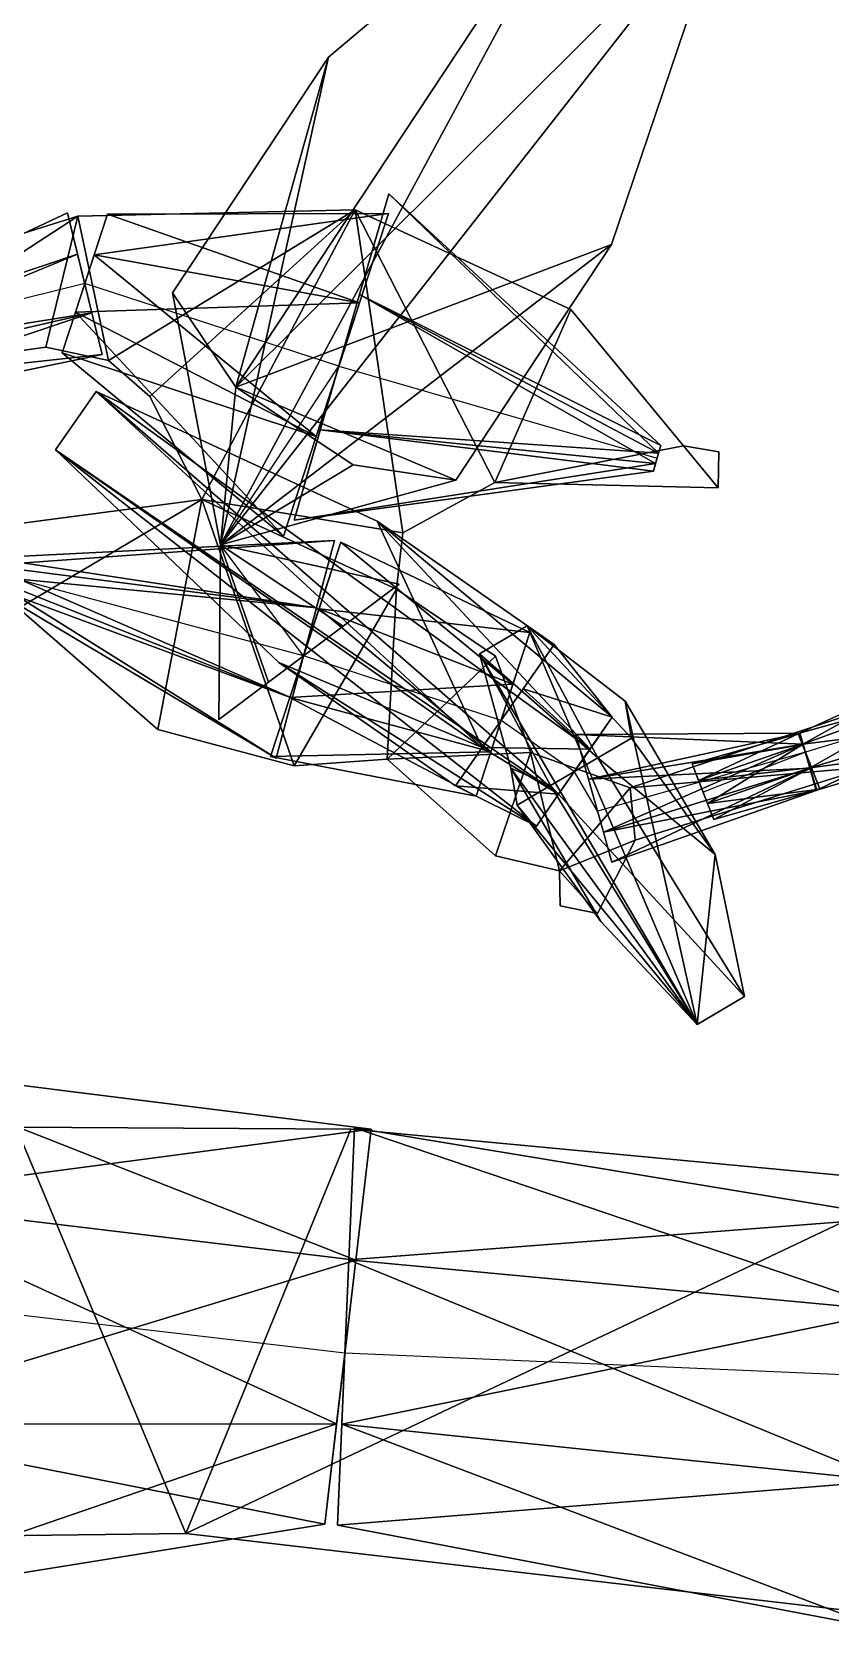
# Model space of a CAD drawing. Extents: x 271818 to 271947, y 5067178 to 5068401.
# Drawn here: x 271876.07 to 271882.1, y 5068155.22 to 5068167.32 of the extents above; entities that cross this region are included whole.
import ezdxf

# ---------------------------------------------------------------- set-up
doc = ezdxf.new("R2010")
doc.units = 0
doc.layers.add('CENTERLINE', color=4, linetype='CONTINUOUS')
doc.layers.add('WALLS', color=7, linetype='CONTINUOUS')

msp = doc.modelspace()

# ---------------------------------------------------------------- linework, layer by layer
at = {"layer": 'CENTERLINE'}
for p, q in [((271876.471, 5068165.425, 1006.978), (271873.814, 5068164.772, 1007.732)), ((271878.387, 5068164.803, 1008.175), (271876.471, 5068165.425, 1006.978)), ((271877.495, 5068163.455, 1012.453), (271878.387, 5068164.803, 1008.175)), ((271878.387, 5068164.803, 1008.175), (271880.787, 5068164.107, 1008.415)), ((271878.121, 5068162.619, 1012.595), (271877.495, 5068163.455, 1012.453)), ((271878.121, 5068162.619, 1012.595), (271875.726, 5068163.26, 1012.746)), ((271879.61, 5068162.13, 1014.883), (271878.121, 5068162.619, 1012.595)), ((271882.956, 5068162.209, 1018.203), (271881.905, 5068161.892, 1019.118)), ((271880.163, 5068161.744, 1016.648), (271879.61, 5068162.13, 1014.883)), ((271881.905, 5068161.892, 1019.118), (271880.337, 5068161.447, 1018.436)), ((271881.905, 5068161.892, 1019.118), (271881.135, 5068161.59, 1018.467)), ((271880.337, 5068161.447, 1018.436), (271880.163, 5068161.744, 1016.648)), ((271874.575, 5068157.813, 975.852), (271878.433, 5068157.362, 975.491)), ((271878.433, 5068157.362, 975.491), (271882.553, 5068157.183, 975.693))]:
    msp.add_line(p, q, dxfattribs=at)
at = {"layer": 'WALLS'}
for points in [[(271881.38, 5068170.504, 979.328), (271881.38, 5068170.504, 976.528), (271883.626, 5068166.083, 977.316)], [(271883.626, 5068166.083, 977.316), (271881.38, 5068170.504, 976.528), (271883.626, 5068166.083, 974.287)], [(271885.561, 5068169.312, 975.143), (271881.38, 5068170.504, 976.528), (271883.626, 5068166.083, 974.287)], [(271883.626, 5068166.083, 977.316), (271881.38, 5068170.504, 979.328), (271885.561, 5068169.312, 978.754)], [(271877.495, 5068163.455, 1012.453), (271881.334, 5068168.35, 1009.907), (271880.449, 5068168.935, 1009.907)], [(271877.495, 5068163.455, 1012.453), (271880.449, 5068168.935, 1009.907), (271877.495, 5068163.455, 1012.453)], [(271877.495, 5068163.455, 1012.453), (271880.449, 5068168.935, 1009.907), (271878.308, 5068167.132, 1008.892)], [(271877.611, 5068164.644, 1007.963), (271880.449, 5068168.935, 1009.907), (271881.334, 5068168.35, 1009.907)], [(271877.611, 5068164.644, 1007.963), (271878.308, 5068167.132, 1008.892), (271880.449, 5068168.935, 1009.907)], [(271877.495, 5068163.455, 1012.453), (271880.444, 5068165.72, 1008.892), (271881.334, 5068168.35, 1009.907)], [(271877.495, 5068163.455, 1012.453), (271881.334, 5068168.35, 1009.907), (271877.495, 5068163.455, 1012.453)], [(271877.611, 5068164.644, 1007.963), (271881.334, 5068168.35, 1009.907), (271880.444, 5068165.72, 1008.892)], [(271877.495, 5068163.455, 1012.453), (271878.308, 5068167.132, 1008.892), (271877.133, 5068165.354, 1008.087)], [(271877.611, 5068164.644, 1007.963), (271877.133, 5068165.354, 1008.087), (271878.308, 5068167.132, 1008.892)], [(271877.495, 5068163.455, 1012.453), (271878.308, 5068167.132, 1008.892), (271877.495, 5068163.455, 1012.453)], [(271878.543, 5068165.341, 1013.075), (271880.798, 5068164.147, 1013.115), (271878.763, 5068166.1, 1010.204)], [(271878.763, 5068166.1, 1007.926), (271880.815, 5068164.203, 1008.415), (271878.543, 5068165.341, 1007.575)], [(271878.543, 5068165.341, 1007.575), (271878.543, 5068165.341, 1013.075), (271878.763, 5068166.1, 1010.204)], [(271878.543, 5068165.341, 1007.575), (271878.763, 5068166.1, 1010.204), (271878.763, 5068166.1, 1007.926)], [(271878.763, 5068166.1, 1010.204), (271880.798, 5068164.147, 1013.115), (271880.815, 5068164.203, 1010.362)], [(271878.763, 5068166.1, 1010.204), (271880.815, 5068164.203, 1010.362), (271878.763, 5068166.1, 1007.926)], [(271878.763, 5068166.1, 1007.926), (271880.815, 5068164.203, 1010.362), (271880.815, 5068164.203, 1008.415)], [(271876.416, 5068165.647, 1006.978), (271873.814, 5068164.772, 1007.732), (271876.34, 5068165.959, 1006.978)], [(271876.34, 5068165.959, 1006.978), (271873.814, 5068164.772, 1007.732), (271873.814, 5068164.772, 1007.732)], [(271876.34, 5068165.959, 1006.978), (271873.814, 5068164.772, 1007.732), (271876.34, 5068165.959, 1007.393)], [(271876.34, 5068165.959, 1007.393), (271873.814, 5068164.772, 1007.732), (271873.814, 5068164.772, 1007.732)], [(271876.34, 5068165.959, 1007.393), (271873.814, 5068164.772, 1007.732), (271876.416, 5068165.647, 1007.978)], [(271876.419, 5068165.932, 1009.53), (271876.419, 5068165.932, 1007.642), (271873.964, 5068165.161, 1008.608)], [(271873.964, 5068165.161, 1008.608), (271876.419, 5068165.932, 1007.642), (271873.964, 5068165.161, 1007.258)], [(271873.964, 5068165.161, 1007.258), (271874.556, 5068164.72, 1007.458), (271876.419, 5068165.932, 1007.642)], [(271876.419, 5068165.932, 1009.53), (271874.556, 5068164.72, 1009.289), (271873.964, 5068165.161, 1008.608)], [(271874.556, 5068164.72, 1007.458), (271876.176, 5068164.945, 1008.145), (271876.419, 5068165.932, 1007.642)], [(271876.419, 5068165.932, 1009.53), (271876.176, 5068164.945, 1009.497), (271874.556, 5068164.72, 1009.289)], [(271876.419, 5068165.932, 1007.642), (271876.176, 5068164.945, 1008.145), (271876.649, 5068164.844, 1008.414)], [(271876.649, 5068164.844, 1010.044), (271876.176, 5068164.945, 1009.497), (271876.419, 5068165.932, 1009.53)], [(271876.525, 5068165.204, 1006.978), (271876.416, 5068165.647, 1006.978), (271876.34, 5068165.959, 1006.978)], [(271876.525, 5068165.204, 1006.978), (271876.34, 5068165.959, 1006.978), (271876.34, 5068165.959, 1007.393)], [(271876.525, 5068165.204, 1006.978), (271876.34, 5068165.959, 1007.393), (271876.416, 5068165.647, 1007.978)], [(271876.401, 5068165.209, 1006.978), (271876.641, 5068165.948, 1006.978), (271876.541, 5068165.642, 1006.978)], [(271876.401, 5068165.209, 1006.978), (271876.641, 5068165.948, 1007.393), (271876.641, 5068165.948, 1006.978)], [(271876.401, 5068165.209, 1006.978), (271876.541, 5068165.642, 1007.978), (271876.641, 5068165.948, 1007.393)], [(271878.511, 5068165.98, 1012.788), (271878.511, 5068165.98, 1009.26), (271876.419, 5068165.932, 1009.53)], [(271876.419, 5068165.932, 1009.53), (271878.511, 5068165.98, 1009.26), (271876.419, 5068165.932, 1007.642)], [(271876.419, 5068165.932, 1007.642), (271876.649, 5068164.844, 1008.414), (271878.511, 5068165.98, 1009.26)], [(271878.511, 5068165.98, 1012.788), (271876.649, 5068164.844, 1010.044), (271876.419, 5068165.932, 1009.53)], [(271878.542, 5068165.28, 1007.575), (271876.541, 5068165.642, 1006.978), (271878.761, 5068165.954, 1007.926)], [(271878.761, 5068165.954, 1007.926), (271876.541, 5068165.642, 1006.978), (271876.641, 5068165.948, 1006.978)], [(271878.542, 5068165.28, 1013.075), (271876.641, 5068165.948, 1007.393), (271876.541, 5068165.642, 1007.978)], [(271878.761, 5068165.954, 1007.926), (271876.641, 5068165.948, 1006.978), (271878.761, 5068165.954, 1010.204)], [(271878.761, 5068165.954, 1010.204), (271876.641, 5068165.948, 1006.978), (271876.641, 5068165.948, 1007.393)], [(271878.761, 5068165.954, 1010.204), (271876.641, 5068165.948, 1007.393), (271878.542, 5068165.28, 1013.075)], [(271876.649, 5068164.844, 1008.414), (271876.961, 5068164.573, 1009.254), (271878.511, 5068165.98, 1009.26)], [(271878.511, 5068165.98, 1012.788), (271876.961, 5068164.573, 1011.483), (271876.649, 5068164.844, 1010.044)], [(271876.961, 5068164.573, 1009.254), (271877.353, 5068163.797, 1011.317), (271878.511, 5068165.98, 1009.26)], [(271878.511, 5068165.98, 1012.788), (271877.353, 5068163.797, 1012.706), (271876.961, 5068164.573, 1011.483)], [(271878.511, 5068165.98, 1009.26), (271877.353, 5068163.797, 1011.317), (271878.869, 5068163.546, 1011.249)], [(271878.869, 5068163.546, 1014.5), (271877.353, 5068163.797, 1012.706), (271878.511, 5068165.98, 1012.788)], [(271878.215, 5068164.272, 1007.575), (271878.542, 5068165.28, 1007.575), (271878.761, 5068165.954, 1007.926)], [(271878.215, 5068164.272, 1007.575), (271878.761, 5068165.954, 1007.926), (271878.761, 5068165.954, 1010.204)], [(271878.215, 5068164.272, 1007.575), (271878.761, 5068165.954, 1010.204), (271878.542, 5068165.28, 1013.075)], [(271880.137, 5068165.23, 1014.094), (271880.137, 5068165.23, 1010.127), (271878.511, 5068165.98, 1012.788)], [(271878.511, 5068165.98, 1012.788), (271880.137, 5068165.23, 1010.127), (271878.511, 5068165.98, 1009.26)], [(271878.511, 5068165.98, 1009.26), (271878.869, 5068163.546, 1011.249), (271879.562, 5068163.926, 1010.427)], [(271879.562, 5068163.926, 1014.118), (271878.869, 5068163.546, 1014.5), (271878.511, 5068165.98, 1012.788)], [(271878.511, 5068165.98, 1009.26), (271879.562, 5068163.926, 1010.427), (271880.137, 5068165.23, 1010.127)], [(271880.137, 5068165.23, 1014.094), (271879.562, 5068163.926, 1014.118), (271878.511, 5068165.98, 1012.788)], [(271876.416, 5068165.647, 1006.978), (271873.859, 5068164.591, 1007.732), (271873.814, 5068164.772, 1007.732)], [(271876.416, 5068165.647, 1007.978), (271873.814, 5068164.772, 1007.732), (271873.814, 5068164.772, 1007.732)], [(271876.416, 5068165.647, 1007.978), (271873.814, 5068164.772, 1007.732), (271876.525, 5068165.204, 1007.978)], [(271876.525, 5068165.204, 1006.978), (271873.859, 5068164.591, 1007.732), (271876.416, 5068165.647, 1006.978)], [(271876.525, 5068165.204, 1006.978), (271876.416, 5068165.647, 1007.978), (271876.525, 5068165.204, 1007.978)], [(271877.495, 5068163.455, 1012.453), (271879.268, 5068163.942, 1008.087), (271880.444, 5068165.72, 1008.892)], [(271877.495, 5068163.455, 1012.453), (271880.444, 5068165.72, 1008.892), (271877.495, 5068163.455, 1012.453)], [(271877.611, 5068164.644, 1007.963), (271880.444, 5068165.72, 1008.892), (271879.268, 5068163.942, 1008.087)], [(271878.542, 5068165.28, 1007.575), (271876.401, 5068165.209, 1006.978), (271876.541, 5068165.642, 1006.978)], [(271878.215, 5068164.272, 1013.075), (271876.541, 5068165.642, 1007.978), (271876.401, 5068165.209, 1007.978)], [(271876.401, 5068165.209, 1006.978), (271876.401, 5068165.209, 1007.978), (271876.541, 5068165.642, 1007.978)], [(271878.542, 5068165.28, 1013.075), (271876.541, 5068165.642, 1007.978), (271878.215, 5068164.272, 1013.075)], [(271878.215, 5068164.272, 1007.575), (271876.401, 5068165.209, 1006.978), (271878.542, 5068165.28, 1007.575)], [(271877.495, 5068163.455, 1012.453), (271877.133, 5068165.354, 1008.087), (271877.495, 5068163.455, 1012.453)], [(271877.495, 5068163.455, 1012.453), (271877.133, 5068165.354, 1008.087), (271877.611, 5068164.644, 1007.963)], [(271878.543, 5068165.341, 1007.575), (271878.247, 5068164.322, 1007.575), (271878.05, 5068163.641, 1007.926)], [(271878.543, 5068165.341, 1007.575), (271878.05, 5068163.641, 1007.926), (271878.05, 5068163.641, 1010.204)], [(271878.543, 5068165.341, 1007.575), (271878.05, 5068163.641, 1010.204), (271878.247, 5068164.322, 1013.075)], [(271878.215, 5068164.272, 1007.575), (271878.542, 5068165.28, 1013.075), (271878.215, 5068164.272, 1013.075)], [(271878.543, 5068165.341, 1007.575), (271880.798, 5068164.147, 1008.415), (271878.247, 5068164.322, 1007.575)], [(271878.247, 5068164.322, 1013.075), (271880.775, 5068164.067, 1013.115), (271878.543, 5068165.341, 1013.075)], [(271878.543, 5068165.341, 1007.575), (271878.247, 5068164.322, 1013.075), (271878.543, 5068165.341, 1013.075)], [(271878.543, 5068165.341, 1013.075), (271880.775, 5068164.067, 1013.115), (271880.798, 5068164.147, 1013.115)], [(271878.543, 5068165.341, 1007.575), (271880.815, 5068164.203, 1008.415), (271880.798, 5068164.147, 1008.415)], [(271876.525, 5068165.204, 1007.978), (271873.814, 5068164.772, 1007.732), (271873.859, 5068164.591, 1007.732)], [(271876.525, 5068165.204, 1007.978), (271873.859, 5068164.591, 1007.732), (271876.602, 5068164.891, 1007.393)], [(271876.525, 5068165.204, 1006.978), (271873.922, 5068164.335, 1007.732), (271873.859, 5068164.591, 1007.732)], [(271876.602, 5068164.891, 1006.978), (271873.922, 5068164.335, 1007.732), (271876.525, 5068165.204, 1006.978)], [(271877.97, 5068163.519, 1010.204), (271876.401, 5068165.209, 1007.978), (271876.301, 5068164.902, 1007.393)], [(271878.215, 5068164.272, 1007.575), (271876.301, 5068164.902, 1006.978), (271876.401, 5068165.209, 1006.978)], [(271876.401, 5068165.209, 1006.978), (271876.301, 5068164.902, 1007.393), (271876.401, 5068165.209, 1007.978)], [(271876.401, 5068165.209, 1006.978), (271876.301, 5068164.902, 1006.978), (271876.301, 5068164.902, 1007.393)], [(271878.215, 5068164.272, 1013.075), (271876.401, 5068165.209, 1007.978), (271877.97, 5068163.519, 1010.204)], [(271876.525, 5068165.204, 1006.978), (271876.525, 5068165.204, 1007.978), (271876.602, 5068164.891, 1007.393)], [(271876.525, 5068165.204, 1006.978), (271876.602, 5068164.891, 1007.393), (271876.602, 5068164.891, 1006.978)], [(271880.137, 5068165.23, 1010.127), (271879.562, 5068163.926, 1010.427), (271880.987, 5068164.2, 1008.622)], [(271880.987, 5068164.2, 1015.582), (271879.562, 5068163.926, 1014.118), (271880.137, 5068165.23, 1014.094)], [(271880.987, 5068164.2, 1015.582), (271880.987, 5068164.2, 1008.622), (271880.137, 5068165.23, 1014.094)], [(271880.137, 5068165.23, 1014.094), (271880.987, 5068164.2, 1008.622), (271880.137, 5068165.23, 1010.127)], [(271874.556, 5068164.72, 1009.289), (271874.556, 5068164.72, 1007.458), (271876.176, 5068164.945, 1009.497)], [(271876.176, 5068164.945, 1009.497), (271874.556, 5068164.72, 1007.458), (271876.176, 5068164.945, 1008.145)], [(271876.176, 5068164.945, 1009.497), (271876.176, 5068164.945, 1008.145), (271876.649, 5068164.844, 1010.044)], [(271876.649, 5068164.844, 1010.044), (271876.176, 5068164.945, 1008.145), (271876.649, 5068164.844, 1008.414)], [(271876.602, 5068164.891, 1007.393), (271873.859, 5068164.591, 1007.732), (271873.922, 5068164.335, 1007.732)], [(271876.602, 5068164.891, 1007.393), (271873.922, 5068164.335, 1007.732), (271876.602, 5068164.891, 1006.978)], [(271876.602, 5068164.891, 1006.978), (271873.922, 5068164.335, 1007.732), (271873.922, 5068164.335, 1007.732)], [(271877.97, 5068163.519, 1010.204), (271876.301, 5068164.902, 1007.393), (271877.97, 5068163.519, 1007.926)], [(271877.97, 5068163.519, 1007.926), (271876.301, 5068164.902, 1007.393), (271876.301, 5068164.902, 1006.978)], [(271877.97, 5068163.519, 1007.926), (271876.301, 5068164.902, 1006.978), (271878.215, 5068164.272, 1007.575)], [(271876.649, 5068164.844, 1010.044), (271876.649, 5068164.844, 1008.414), (271876.961, 5068164.573, 1011.483)], [(271876.961, 5068164.573, 1011.483), (271876.649, 5068164.844, 1008.414), (271876.961, 5068164.573, 1009.254)], [(271880.044, 5068161.575, 1016.648), (271876.557, 5068164.612, 1016.381), (271876.249, 5068164.17, 1016.381)], [(271879.468, 5068161.926, 1014.883), (271876.249, 5068164.17, 1016.381), (271876.557, 5068164.612, 1016.381)], [(271880.281, 5068161.914, 1016.648), (271878.677, 5068163.634, 1015.503), (271876.557, 5068164.612, 1016.381)], [(271880.281, 5068161.914, 1016.648), (271876.557, 5068164.612, 1016.381), (271880.044, 5068161.575, 1016.648)], [(271879.468, 5068161.926, 1014.883), (271876.557, 5068164.612, 1016.381), (271878.677, 5068163.634, 1015.503)], [(271876.961, 5068164.573, 1011.483), (271876.961, 5068164.573, 1009.254), (271877.353, 5068163.797, 1012.706)], [(271877.353, 5068163.797, 1012.706), (271876.961, 5068164.573, 1009.254), (271877.353, 5068163.797, 1011.317)], [(271877.495, 5068163.455, 1012.453), (271877.611, 5068164.644, 1007.963), (271877.495, 5068163.455, 1012.453)], [(271877.495, 5068163.455, 1012.453), (271877.611, 5068164.644, 1007.963), (271878.496, 5068164.059, 1007.963)], [(271877.611, 5068164.644, 1007.963), (271879.268, 5068163.942, 1008.087), (271878.496, 5068164.059, 1007.963)], [(271878.247, 5068164.322, 1007.575), (271880.775, 5068164.067, 1008.415), (271878.05, 5068163.641, 1007.926)], [(271878.05, 5068163.641, 1010.204), (271880.759, 5068164.011, 1010.362), (271878.247, 5068164.322, 1013.075)], [(271878.247, 5068164.322, 1007.575), (271880.798, 5068164.147, 1008.415), (271880.775, 5068164.067, 1008.415)], [(271878.247, 5068164.322, 1013.075), (271880.759, 5068164.011, 1010.362), (271880.775, 5068164.067, 1013.115)], [(271878.215, 5068164.272, 1007.575), (271878.215, 5068164.272, 1013.075), (271877.97, 5068163.519, 1010.204)], [(271878.215, 5068164.272, 1007.575), (271877.97, 5068163.519, 1010.204), (271877.97, 5068163.519, 1007.926)], [(271880.987, 5068164.2, 1008.622), (271879.562, 5068163.926, 1010.427), (271881.247, 5068163.884, 1009.565)], [(271881.247, 5068163.884, 1017.179), (271879.562, 5068163.926, 1014.118), (271880.987, 5068164.2, 1015.582)], [(271880.798, 5068164.147, 1008.415), (271880.815, 5068164.203, 1010.362), (271880.798, 5068164.147, 1013.115)], [(271880.798, 5068164.147, 1008.415), (271880.815, 5068164.203, 1008.415), (271880.815, 5068164.203, 1010.362)], [(271881.252, 5068164.157, 1016.75), (271881.252, 5068164.157, 1009.292), (271880.987, 5068164.2, 1015.582)], [(271880.987, 5068164.2, 1015.582), (271881.252, 5068164.157, 1009.292), (271880.987, 5068164.2, 1008.622)], [(271881.252, 5068164.157, 1009.292), (271880.987, 5068164.2, 1008.622), (271881.247, 5068163.884, 1009.565)], [(271881.247, 5068163.884, 1017.179), (271880.987, 5068164.2, 1015.582), (271881.252, 5068164.157, 1016.75)], [(271880.044, 5068161.575, 1016.648), (271876.249, 5068164.17, 1016.381), (271879.877, 5068161.334, 1016.648)], [(271879.877, 5068161.334, 1016.648), (271876.249, 5068164.17, 1016.381), (271877.933, 5068162.567, 1015.503)], [(271879.468, 5068161.926, 1014.883), (271877.933, 5068162.567, 1015.503), (271876.249, 5068164.17, 1016.381)], [(271880.798, 5068164.147, 1008.415), (271880.759, 5068164.011, 1008.415), (271880.775, 5068164.067, 1008.415)], [(271880.798, 5068164.147, 1008.415), (271880.759, 5068164.011, 1010.362), (271880.759, 5068164.011, 1008.415)], [(271880.798, 5068164.147, 1008.415), (271880.775, 5068164.067, 1013.115), (271880.759, 5068164.011, 1010.362)], [(271880.798, 5068164.147, 1008.415), (271880.798, 5068164.147, 1013.115), (271880.775, 5068164.067, 1013.115)], [(271881.247, 5068163.884, 1017.179), (271881.247, 5068163.884, 1009.565), (271881.252, 5068164.157, 1016.75)], [(271881.252, 5068164.157, 1016.75), (271881.247, 5068163.884, 1009.565), (271881.252, 5068164.157, 1009.292)], [(271877.495, 5068163.455, 1012.453), (271878.496, 5068164.059, 1007.963), (271877.495, 5068163.455, 1012.453)], [(271877.495, 5068163.455, 1012.453), (271878.496, 5068164.059, 1007.963), (271879.268, 5068163.942, 1008.087)], [(271878.05, 5068163.641, 1007.926), (271880.775, 5068164.067, 1008.415), (271880.759, 5068164.011, 1008.415)], [(271878.05, 5068163.641, 1007.926), (271880.759, 5068164.011, 1008.415), (271878.05, 5068163.641, 1010.204)], [(271878.05, 5068163.641, 1010.204), (271880.759, 5068164.011, 1008.415), (271880.759, 5068164.011, 1010.362)], [(271877.495, 5068163.455, 1012.453), (271879.268, 5068163.942, 1008.087), (271877.495, 5068163.455, 1012.453)], [(271878.869, 5068163.546, 1014.5), (271878.869, 5068163.546, 1011.249), (271879.562, 5068163.926, 1014.118)], [(271879.562, 5068163.926, 1014.118), (271878.869, 5068163.546, 1011.249), (271879.562, 5068163.926, 1010.427)], [(271879.562, 5068163.926, 1014.118), (271879.562, 5068163.926, 1010.427), (271881.247, 5068163.884, 1017.179)], [(271881.247, 5068163.884, 1017.179), (271879.562, 5068163.926, 1010.427), (271881.247, 5068163.884, 1009.565)], [(271877.353, 5068163.797, 1012.706), (271877.353, 5068163.797, 1011.317), (271875.847, 5068163.598, 1013.433)], [(271875.847, 5068163.598, 1013.433), (271877.353, 5068163.797, 1011.317), (271875.847, 5068163.598, 1011.223)], [(271875.847, 5068163.598, 1011.223), (271875.971, 5068162.978, 1012.103), (271877.353, 5068163.797, 1011.317)], [(271877.353, 5068163.797, 1012.706), (271875.971, 5068162.978, 1013.565), (271875.847, 5068163.598, 1013.433)], [(271875.971, 5068162.978, 1012.103), (271877.023, 5068162.063, 1012.059), (271877.353, 5068163.797, 1011.317)], [(271877.353, 5068163.797, 1012.706), (271877.023, 5068162.063, 1014.397), (271875.971, 5068162.978, 1013.565)], [(271877.353, 5068163.797, 1011.317), (271877.023, 5068162.063, 1012.059), (271878.05, 5068161.789, 1012.471)], [(271878.05, 5068161.789, 1015.883), (271877.023, 5068162.063, 1014.397), (271877.353, 5068163.797, 1012.706)], [(271877.353, 5068163.797, 1011.317), (271878.821, 5068163.121, 1011.952), (271878.869, 5068163.546, 1011.249)], [(271878.869, 5068163.546, 1014.5), (271878.821, 5068163.121, 1015.441), (271877.353, 5068163.797, 1012.706)], [(271877.353, 5068163.797, 1011.317), (271878.05, 5068161.789, 1012.471), (271878.821, 5068163.121, 1011.952)], [(271878.821, 5068163.121, 1015.441), (271878.05, 5068161.789, 1015.883), (271877.353, 5068163.797, 1012.706)], [(271880.449, 5068162.155, 1016.648), (271880.01, 5068162.704, 1014.883), (271878.677, 5068163.634, 1015.503)], [(271880.449, 5068162.155, 1016.648), (271878.677, 5068163.634, 1015.503), (271880.281, 5068161.914, 1016.648)], [(271879.468, 5068161.926, 1014.883), (271878.677, 5068163.634, 1015.503), (271880.01, 5068162.704, 1014.883)], [(271878.218, 5068162.979, 1012.595), (271875.737, 5068163.3, 1012.446), (271878.354, 5068163.488, 1012.595)], [(271878.354, 5068163.488, 1012.595), (271875.737, 5068163.3, 1012.446), (271875.752, 5068163.356, 1012.622)], [(271878.354, 5068163.488, 1012.595), (271875.752, 5068163.356, 1012.622), (271878.354, 5068163.488, 1014.541)], [(271878.354, 5068163.488, 1014.541), (271875.752, 5068163.356, 1012.622), (271875.752, 5068163.356, 1013.16)], [(271878.354, 5068163.488, 1014.541), (271875.752, 5068163.356, 1013.16), (271878.218, 5068162.979, 1017.295)], [(271878.018, 5068162.304, 1012.595), (271878.402, 5068163.474, 1012.595), (271878.238, 5068162.973, 1012.595)], [(271878.018, 5068162.304, 1012.595), (271878.402, 5068163.474, 1014.541), (271878.402, 5068163.474, 1012.595)], [(271878.018, 5068162.304, 1012.595), (271878.238, 5068162.973, 1017.295), (271878.402, 5068163.474, 1014.541)], [(271878.036, 5068162.299, 1012.595), (271878.218, 5068162.979, 1012.595), (271878.354, 5068163.488, 1012.595)], [(271878.036, 5068162.299, 1012.595), (271878.354, 5068163.488, 1012.595), (271878.354, 5068163.488, 1014.541)], [(271878.036, 5068162.299, 1012.595), (271878.354, 5068163.488, 1014.541), (271878.218, 5068162.979, 1017.295)], [(271879.828, 5068162.795, 1014.883), (271878.238, 5068162.973, 1012.595), (271878.402, 5068163.474, 1012.595)], [(271879.7, 5068162.405, 1019.083), (271878.402, 5068163.474, 1014.541), (271878.238, 5068162.973, 1017.295)], [(271879.828, 5068162.795, 1014.883), (271878.402, 5068163.474, 1012.595), (271879.828, 5068162.795, 1016.622)], [(271879.828, 5068162.795, 1016.622), (271878.402, 5068163.474, 1012.595), (271878.402, 5068163.474, 1014.541)], [(271879.828, 5068162.795, 1016.622), (271878.402, 5068163.474, 1014.541), (271879.7, 5068162.405, 1019.083)], [(271878.821, 5068163.121, 1015.441), (271878.821, 5068163.121, 1011.952), (271878.869, 5068163.546, 1014.5)], [(271878.869, 5068163.546, 1014.5), (271878.821, 5068163.121, 1011.952), (271878.869, 5068163.546, 1011.249)], [(271878.218, 5068162.979, 1017.295), (271875.752, 5068163.356, 1013.16), (271875.737, 5068163.3, 1013.746)], [(271877.856, 5068162.42, 1017.295), (271877.495, 5068163.455, 1012.453), (271877.481, 5068162.139, 1014.541)], [(271877.481, 5068162.139, 1014.541), (271877.495, 5068163.455, 1012.453), (271877.495, 5068163.455, 1012.453)], [(271877.481, 5068162.139, 1014.541), (271877.495, 5068163.455, 1012.453), (271877.481, 5068162.139, 1012.595)], [(271877.481, 5068162.139, 1012.595), (271877.495, 5068163.455, 1012.453), (271877.495, 5068163.455, 1012.453)], [(271877.481, 5068162.139, 1012.595), (271877.495, 5068163.455, 1012.453), (271877.856, 5068162.42, 1012.595)], [(271877.856, 5068162.42, 1012.595), (271877.495, 5068163.455, 1012.453), (271878.42, 5068162.842, 1012.595)], [(271878.42, 5068162.842, 1012.595), (271877.495, 5068163.455, 1012.453), (271877.495, 5068163.455, 1012.453)], [(271878.42, 5068162.842, 1012.595), (271877.495, 5068163.455, 1012.453), (271878.842, 5068163.158, 1012.595)], [(271878.842, 5068163.158, 1012.595), (271877.495, 5068163.455, 1012.453), (271877.495, 5068163.455, 1012.453)], [(271878.842, 5068163.158, 1012.595), (271877.495, 5068163.455, 1012.453), (271878.842, 5068163.158, 1014.541)], [(271878.842, 5068163.158, 1014.541), (271877.495, 5068163.455, 1012.453), (271877.495, 5068163.455, 1012.453)], [(271878.842, 5068163.158, 1014.541), (271877.495, 5068163.455, 1012.453), (271878.42, 5068162.842, 1017.295)], [(271878.42, 5068162.842, 1017.295), (271877.495, 5068163.455, 1012.453), (271877.495, 5068163.455, 1012.453)], [(271878.42, 5068162.842, 1017.295), (271877.495, 5068163.455, 1012.453), (271877.856, 5068162.42, 1017.295)], [(271877.856, 5068162.42, 1017.295), (271877.495, 5068163.455, 1012.453), (271877.495, 5068163.455, 1012.453)], [(271877.856, 5068162.42, 1012.595), (271877.495, 5068163.455, 1012.453), (271877.495, 5068163.455, 1012.453)], [(271877.495, 5068163.455, 1012.453), (271877.495, 5068163.455, 1012.453), (271877.495, 5068163.455, 1012.453)], [(271877.495, 5068163.455, 1012.453), (271877.495, 5068163.455, 1012.453), (271877.495, 5068163.455, 1012.453)], [(271877.495, 5068163.455, 1012.453), (271877.495, 5068163.455, 1012.453), (271877.495, 5068163.455, 1012.453)], [(271877.495, 5068163.455, 1012.453), (271877.495, 5068163.455, 1012.453), (271877.495, 5068163.455, 1012.453)], [(271877.495, 5068163.455, 1012.453), (271877.495, 5068163.455, 1012.453), (271877.495, 5068163.455, 1012.453)], [(271877.495, 5068163.455, 1012.453), (271877.495, 5068163.455, 1012.453), (271877.495, 5068163.455, 1012.453)], [(271877.495, 5068163.455, 1012.453), (271877.495, 5068163.455, 1012.453), (271877.495, 5068163.455, 1012.453)], [(271877.495, 5068163.455, 1012.453), (271877.495, 5068163.455, 1012.453), (271877.495, 5068163.455, 1012.453)], [(271877.495, 5068163.455, 1012.453), (271877.495, 5068163.455, 1012.453), (271877.495, 5068163.455, 1012.453)], [(271877.495, 5068163.455, 1012.453), (271877.495, 5068163.455, 1012.453), (271877.495, 5068163.455, 1012.453)], [(271877.495, 5068163.455, 1012.453), (271877.495, 5068163.455, 1012.453), (271877.495, 5068163.455, 1012.453)], [(271877.495, 5068163.455, 1012.453), (271877.495, 5068163.455, 1012.453), (271877.495, 5068163.455, 1012.453)], [(271878.218, 5068162.979, 1012.595), (271875.715, 5068163.22, 1012.446), (271875.737, 5068163.3, 1012.446)], [(271878.036, 5068162.299, 1017.295), (271875.737, 5068163.3, 1013.746), (271875.715, 5068163.22, 1013.746)], [(271878.218, 5068162.979, 1017.295), (271875.737, 5068163.3, 1013.746), (271878.036, 5068162.299, 1017.295)], [(271877.914, 5068161.846, 1014.541), (271875.715, 5068163.22, 1013.746), (271875.7, 5068163.163, 1013.16)], [(271878.036, 5068162.299, 1012.595), (271875.7, 5068163.163, 1012.622), (271875.715, 5068163.22, 1012.446)], [(271877.914, 5068161.846, 1014.541), (271875.7, 5068163.163, 1013.16), (271877.914, 5068161.846, 1012.595)], [(271877.914, 5068161.846, 1012.595), (271875.7, 5068163.163, 1013.16), (271875.7, 5068163.163, 1012.622)], [(271877.914, 5068161.846, 1012.595), (271875.7, 5068163.163, 1012.622), (271878.036, 5068162.299, 1012.595)], [(271878.036, 5068162.299, 1012.595), (271875.715, 5068163.22, 1012.446), (271878.218, 5068162.979, 1012.595)], [(271878.036, 5068162.299, 1017.295), (271875.715, 5068163.22, 1013.746), (271877.914, 5068161.846, 1014.541)], [(271877.856, 5068162.42, 1012.595), (271878.42, 5068162.842, 1012.595), (271878.842, 5068163.158, 1012.595)], [(271877.856, 5068162.42, 1012.595), (271878.842, 5068163.158, 1012.595), (271878.842, 5068163.158, 1014.541)], [(271877.856, 5068162.42, 1012.595), (271878.842, 5068163.158, 1014.541), (271878.42, 5068162.842, 1017.295)], [(271878.05, 5068161.789, 1012.471), (271878.75, 5068161.838, 1012.868), (271878.821, 5068163.121, 1011.952)], [(271878.821, 5068163.121, 1015.441), (271878.75, 5068161.838, 1016.381), (271878.05, 5068161.789, 1015.883)], [(271878.821, 5068163.121, 1011.952), (271878.75, 5068161.838, 1012.868), (271879.567, 5068162.616, 1012.894)], [(271879.567, 5068162.616, 1016.54), (271878.75, 5068161.838, 1016.381), (271878.821, 5068163.121, 1015.441)], [(271879.567, 5068162.616, 1016.54), (271879.567, 5068162.616, 1012.894), (271878.821, 5068163.121, 1015.441)], [(271878.821, 5068163.121, 1015.441), (271879.567, 5068162.616, 1012.894), (271878.821, 5068163.121, 1011.952)], [(271875.971, 5068162.978, 1013.565), (271875.971, 5068162.978, 1012.103), (271877.023, 5068162.063, 1014.397)], [(271877.023, 5068162.063, 1014.397), (271875.971, 5068162.978, 1012.103), (271877.023, 5068162.063, 1012.059)], [(271879.7, 5068162.405, 1014.883), (271878.018, 5068162.304, 1012.595), (271878.238, 5068162.973, 1012.595)], [(271879.532, 5068161.894, 1019.083), (271878.238, 5068162.973, 1017.295), (271878.018, 5068162.304, 1017.295)], [(271878.018, 5068162.304, 1012.595), (271878.018, 5068162.304, 1017.295), (271878.238, 5068162.973, 1017.295)], [(271878.036, 5068162.299, 1012.595), (271878.218, 5068162.979, 1017.295), (271878.036, 5068162.299, 1017.295)], [(271879.7, 5068162.405, 1014.883), (271878.238, 5068162.973, 1012.595), (271879.828, 5068162.795, 1014.883)], [(271879.7, 5068162.405, 1019.083), (271878.238, 5068162.973, 1017.295), (271879.532, 5068161.894, 1019.083)], [(271877.856, 5068162.42, 1012.595), (271878.42, 5068162.842, 1017.295), (271877.856, 5068162.42, 1017.295)], [(271879.806, 5068162.843, 1018.72), (271880.341, 5068161.849, 1016.648), (271879.448, 5068162.634, 1018.72)], [(271881.089, 5068159.839, 1018.096), (271879.806, 5068162.843, 1018.72), (271879.448, 5068162.634, 1018.72)], [(271879.532, 5068161.894, 1014.883), (271879.7, 5068162.405, 1014.883), (271879.828, 5068162.795, 1014.883)], [(271879.532, 5068161.894, 1014.883), (271879.828, 5068162.795, 1014.883), (271879.828, 5068162.795, 1016.622)], [(271879.532, 5068161.894, 1014.883), (271879.828, 5068162.795, 1016.622), (271879.7, 5068162.405, 1019.083)], [(271880.546, 5068162.277, 1018.554), (271880.594, 5068161.998, 1016.648), (271879.806, 5068162.843, 1018.72)], [(271879.806, 5068162.843, 1018.72), (271880.594, 5068161.998, 1016.648), (271880.341, 5068161.849, 1016.648)], [(271881.089, 5068159.839, 1018.096), (271880.546, 5068162.277, 1018.554), (271879.806, 5068162.843, 1018.72)], [(271879.448, 5068162.634, 1018.72), (271880.341, 5068161.849, 1016.648), (271879.984, 5068161.64, 1016.648)], [(271879.448, 5068162.634, 1018.72), (271879.984, 5068161.64, 1016.648), (271879.683, 5068161.771, 1018.554)], [(271881.089, 5068159.839, 1018.096), (271879.448, 5068162.634, 1018.72), (271879.683, 5068161.771, 1018.554)], [(271879.468, 5068161.926, 1014.883), (271880.01, 5068162.704, 1014.883), (271879.776, 5068162.368, 1014.883)], [(271880.449, 5068162.155, 1016.648), (271879.776, 5068162.368, 1014.883), (271880.01, 5068162.704, 1014.883)], [(271880.449, 5068162.155, 1016.648), (271880.01, 5068162.704, 1014.883), (271880.449, 5068162.155, 1016.648)], [(271879.877, 5068161.334, 1016.648), (271877.933, 5068162.567, 1015.503), (271879.877, 5068161.334, 1016.648)], [(271879.877, 5068161.334, 1016.648), (271877.933, 5068162.567, 1015.503), (271879.267, 5068161.638, 1014.883)], [(271879.468, 5068161.926, 1014.883), (271879.267, 5068161.638, 1014.883), (271877.933, 5068162.567, 1015.503)], [(271879.567, 5068162.616, 1012.894), (271878.75, 5068161.838, 1012.868), (271879.833, 5068161.89, 1014.73)], [(271879.833, 5068161.89, 1018.306), (271878.75, 5068161.838, 1016.381), (271879.567, 5068162.616, 1016.54)], [(271879.833, 5068161.89, 1018.306), (271879.833, 5068161.89, 1014.73), (271879.567, 5068162.616, 1016.54)], [(271879.567, 5068162.616, 1016.54), (271879.833, 5068161.89, 1014.73), (271879.567, 5068162.616, 1012.894)], [(271882.869, 5068162.497, 1018.203), (271881.887, 5068161.951, 1018.618), (271881.861, 5068162.035, 1018.911)], [(271882.869, 5068162.497, 1018.203), (271881.861, 5068162.035, 1018.911), (271882.869, 5068162.497, 1018.203)], [(271882.869, 5068162.497, 1018.203), (271881.861, 5068162.035, 1018.911), (271881.861, 5068162.035, 1019.325)], [(271882.869, 5068162.497, 1018.203), (271881.861, 5068162.035, 1019.325), (271882.92, 5068162.328, 1018.203)], [(271882.92, 5068162.328, 1018.203), (271881.887, 5068161.951, 1018.618), (271882.869, 5068162.497, 1018.203)], [(271877.856, 5068162.42, 1012.595), (271877.856, 5068162.42, 1017.295), (271877.481, 5068162.139, 1014.541)], [(271877.856, 5068162.42, 1012.595), (271877.481, 5068162.139, 1014.541), (271877.481, 5068162.139, 1012.595)], [(271879.532, 5068161.894, 1014.883), (271878.018, 5068162.304, 1012.595), (271879.7, 5068162.405, 1014.883)], [(271879.532, 5068161.894, 1014.883), (271879.7, 5068162.405, 1019.083), (271879.532, 5068161.894, 1019.083)], [(271883.043, 5068162.443, 1018.463), (271883.043, 5068162.443, 1018.146), (271880.584, 5068161.623, 1019.589)], [(271880.584, 5068161.623, 1019.589), (271883.043, 5068162.443, 1018.146), (271880.584, 5068161.623, 1016.33)], [(271880.584, 5068161.623, 1016.33), (271882.39, 5068161.781, 1017.56), (271883.043, 5068162.443, 1018.146)], [(271883.043, 5068162.443, 1018.463), (271882.39, 5068161.781, 1019.081), (271880.584, 5068161.623, 1019.589)], [(271879.422, 5068161.56, 1016.622), (271878.018, 5068162.304, 1017.295), (271877.872, 5068161.859, 1014.541)], [(271879.532, 5068161.894, 1014.883), (271877.872, 5068161.859, 1012.595), (271878.018, 5068162.304, 1012.595)], [(271878.018, 5068162.304, 1012.595), (271877.872, 5068161.859, 1014.541), (271878.018, 5068162.304, 1017.295)], [(271878.018, 5068162.304, 1012.595), (271877.872, 5068161.859, 1012.595), (271877.872, 5068161.859, 1014.541)], [(271878.036, 5068162.299, 1012.595), (271878.036, 5068162.299, 1017.295), (271877.914, 5068161.846, 1014.541)], [(271878.036, 5068162.299, 1012.595), (271877.914, 5068161.846, 1014.541), (271877.914, 5068161.846, 1012.595)], [(271879.532, 5068161.894, 1019.083), (271878.018, 5068162.304, 1017.295), (271879.422, 5068161.56, 1016.622)], [(271880.281, 5068161.914, 1016.648), (271879.468, 5068161.926, 1014.883), (271879.776, 5068162.368, 1014.883)], [(271880.281, 5068161.914, 1016.648), (271879.776, 5068162.368, 1014.883), (271880.449, 5068162.155, 1016.648)], [(271881.225, 5068161.12, 1018.295), (271880.594, 5068161.998, 1016.648), (271880.546, 5068162.277, 1018.554)], [(271880.546, 5068162.277, 1018.554), (271880.594, 5068161.998, 1016.648), (271880.594, 5068161.998, 1016.648)], [(271881.089, 5068159.839, 1018.096), (271881.225, 5068161.12, 1018.295), (271880.546, 5068162.277, 1018.554)], [(271882.92, 5068162.328, 1018.203), (271881.861, 5068162.035, 1019.325), (271881.887, 5068161.951, 1019.618)], [(271882.92, 5068162.328, 1018.203), (271881.941, 5068161.773, 1018.618), (271881.887, 5068161.951, 1018.618)], [(271882.92, 5068162.328, 1018.203), (271881.887, 5068161.951, 1019.618), (271882.992, 5068162.09, 1018.203)], [(271882.992, 5068162.09, 1018.203), (271881.941, 5068161.773, 1018.618), (271882.92, 5068162.328, 1018.203)], [(271880.044, 5068161.575, 1016.648), (271880.281, 5068161.914, 1016.648), (271880.449, 5068162.155, 1016.648)], [(271880.044, 5068161.575, 1016.648), (271880.449, 5068162.155, 1016.648), (271880.449, 5068162.155, 1016.648)], [(271880.044, 5068161.575, 1016.648), (271880.449, 5068162.155, 1016.648), (271880.281, 5068161.914, 1016.648)], [(271877.023, 5068162.063, 1014.397), (271877.023, 5068162.063, 1012.059), (271878.05, 5068161.789, 1015.883)], [(271878.05, 5068161.789, 1015.883), (271877.023, 5068162.063, 1012.059), (271878.05, 5068161.789, 1012.471)], [(271881.864, 5068162.036, 1018.911), (271880.269, 5068161.687, 1016.636), (271880.174, 5068162.025, 1017.691)], [(271881.864, 5068162.036, 1018.911), (271880.174, 5068162.025, 1017.691), (271881.864, 5068162.036, 1019.325)], [(271881.864, 5068162.036, 1019.325), (271880.174, 5068162.025, 1017.691), (271880.174, 5068162.025, 1019.058)], [(271881.864, 5068162.036, 1019.325), (271880.174, 5068162.025, 1019.058), (271881.888, 5068161.951, 1019.618)], [(271881.888, 5068161.951, 1019.618), (271880.174, 5068162.025, 1019.058), (271880.269, 5068161.687, 1019.936)], [(271880.382, 5068161.288, 1016.636), (271880.174, 5068162.025, 1017.691), (271880.269, 5068161.687, 1016.636)], [(271880.382, 5068161.288, 1016.636), (271880.174, 5068162.025, 1019.058), (271880.174, 5068162.025, 1017.691)], [(271880.382, 5068161.288, 1016.636), (271880.269, 5068161.687, 1019.936), (271880.174, 5068162.025, 1019.058)], [(271881.888, 5068161.951, 1018.618), (271880.269, 5068161.687, 1016.636), (271881.864, 5068162.036, 1018.911)], [(271881.85, 5068162.031, 1018.911), (271881.1, 5068161.678, 1018.467), (271881.051, 5068161.804, 1018.467)], [(271881.85, 5068162.031, 1018.911), (271881.051, 5068161.804, 1018.467), (271881.85, 5068162.031, 1019.325)], [(271881.85, 5068162.031, 1019.325), (271881.051, 5068161.804, 1018.467), (271881.051, 5068161.804, 1018.882)], [(271881.85, 5068162.031, 1019.325), (271881.051, 5068161.804, 1018.882), (271881.882, 5068161.949, 1019.618)], [(271881.882, 5068161.949, 1018.618), (271881.1, 5068161.678, 1018.467), (271881.85, 5068162.031, 1018.911)], [(271881.95, 5068161.776, 1018.618), (271881.882, 5068161.949, 1018.618), (271881.85, 5068162.031, 1018.911)], [(271881.95, 5068161.776, 1018.618), (271881.85, 5068162.031, 1018.911), (271881.85, 5068162.031, 1019.325)], [(271881.95, 5068161.776, 1018.618), (271881.85, 5068162.031, 1019.325), (271881.882, 5068161.949, 1019.618)], [(271881.941, 5068161.773, 1018.618), (271881.861, 5068162.035, 1018.911), (271881.887, 5068161.951, 1018.618)], [(271881.941, 5068161.773, 1018.618), (271881.861, 5068162.035, 1019.325), (271881.861, 5068162.035, 1018.911)], [(271881.941, 5068161.773, 1018.618), (271881.887, 5068161.951, 1019.618), (271881.861, 5068162.035, 1019.325)], [(271881.939, 5068161.772, 1018.618), (271881.888, 5068161.951, 1018.618), (271881.864, 5068162.036, 1018.911)], [(271881.939, 5068161.772, 1018.618), (271881.864, 5068162.036, 1018.911), (271881.864, 5068162.036, 1019.325)], [(271881.939, 5068161.772, 1018.618), (271881.864, 5068162.036, 1019.325), (271881.888, 5068161.951, 1019.618)], [(271882.992, 5068162.09, 1018.203), (271881.887, 5068161.951, 1019.618), (271881.941, 5068161.773, 1019.618)], [(271882.992, 5068162.09, 1018.203), (271881.941, 5068161.773, 1019.618), (271883.042, 5068161.922, 1018.203)], [(271882.992, 5068162.09, 1018.203), (271881.991, 5068161.604, 1018.911), (271881.941, 5068161.773, 1018.618)], [(271883.042, 5068161.922, 1018.203), (271881.991, 5068161.604, 1018.911), (271882.992, 5068162.09, 1018.203)], [(271879.422, 5068161.56, 1014.883), (271877.872, 5068161.859, 1012.595), (271879.532, 5068161.894, 1014.883)], [(271880.044, 5068161.575, 1016.648), (271879.267, 5068161.638, 1014.883), (271879.468, 5068161.926, 1014.883)], [(271879.532, 5068161.894, 1014.883), (271879.532, 5068161.894, 1019.083), (271879.422, 5068161.56, 1016.622)], [(271879.532, 5068161.894, 1014.883), (271879.422, 5068161.56, 1016.622), (271879.422, 5068161.56, 1014.883)], [(271880.044, 5068161.575, 1016.648), (271879.468, 5068161.926, 1014.883), (271880.281, 5068161.914, 1016.648)], [(271879.984, 5068161.64, 1016.648), (271880.594, 5068161.998, 1016.648), (271880.341, 5068161.849, 1016.648)], [(271879.984, 5068161.64, 1016.648), (271880.594, 5068161.998, 1016.648), (271880.594, 5068161.998, 1016.648)], [(271879.984, 5068161.64, 1016.648), (271880.341, 5068161.849, 1016.648), (271880.594, 5068161.998, 1016.648)], [(271880.044, 5068161.575, 1016.648), (271880.281, 5068161.914, 1016.648), (271880.044, 5068161.575, 1016.648)], [(271881.888, 5068161.951, 1018.618), (271880.382, 5068161.288, 1016.636), (271880.269, 5068161.687, 1016.636)], [(271881.888, 5068161.951, 1019.618), (271880.269, 5068161.687, 1019.936), (271881.939, 5068161.772, 1019.618)], [(271881.225, 5068161.12, 1018.295), (271880.341, 5068161.849, 1016.648), (271880.594, 5068161.998, 1016.648)], [(271881.939, 5068161.772, 1018.618), (271880.382, 5068161.288, 1016.636), (271881.888, 5068161.951, 1018.618)], [(271881.882, 5068161.949, 1019.618), (271881.051, 5068161.804, 1018.882), (271881.1, 5068161.678, 1019.467)], [(271881.882, 5068161.949, 1018.618), (271881.168, 5068161.505, 1018.467), (271881.1, 5068161.678, 1018.467)], [(271881.882, 5068161.949, 1019.618), (271881.1, 5068161.678, 1019.467), (271881.95, 5068161.776, 1019.618)], [(271881.95, 5068161.776, 1018.618), (271881.168, 5068161.505, 1018.467), (271881.882, 5068161.949, 1018.618)], [(271881.95, 5068161.776, 1018.618), (271881.882, 5068161.949, 1019.618), (271881.95, 5068161.776, 1019.618)], [(271881.941, 5068161.773, 1018.618), (271881.941, 5068161.773, 1019.618), (271881.887, 5068161.951, 1019.618)], [(271881.939, 5068161.772, 1018.618), (271881.888, 5068161.951, 1019.618), (271881.939, 5068161.772, 1019.618)], [(271883.042, 5068161.922, 1018.203), (271881.941, 5068161.773, 1019.618), (271881.991, 5068161.604, 1019.325)], [(271883.042, 5068161.922, 1018.203), (271881.991, 5068161.604, 1019.325), (271883.042, 5068161.922, 1018.203)], [(271883.042, 5068161.922, 1018.203), (271881.991, 5068161.604, 1019.325), (271881.991, 5068161.604, 1018.911)], [(271879.422, 5068161.56, 1016.622), (271877.872, 5068161.859, 1014.541), (271879.422, 5068161.56, 1014.883)], [(271879.422, 5068161.56, 1014.883), (271877.872, 5068161.859, 1014.541), (271877.872, 5068161.859, 1012.595)], [(271878.05, 5068161.789, 1015.883), (271878.05, 5068161.789, 1012.471), (271878.75, 5068161.838, 1016.381)], [(271878.75, 5068161.838, 1016.381), (271878.05, 5068161.789, 1012.471), (271878.75, 5068161.838, 1012.868)], [(271878.75, 5068161.838, 1012.868), (271879.569, 5068161.109, 1014.359), (271879.833, 5068161.89, 1014.73)], [(271879.833, 5068161.89, 1018.306), (271879.569, 5068161.109, 1018.073), (271878.75, 5068161.838, 1016.381)], [(271878.75, 5068161.838, 1016.381), (271878.75, 5068161.838, 1012.868), (271879.569, 5068161.109, 1018.073)], [(271879.569, 5068161.109, 1018.073), (271878.75, 5068161.838, 1012.868), (271879.569, 5068161.109, 1014.359)], [(271879.833, 5068161.89, 1014.73), (271879.569, 5068161.109, 1014.359), (271880.052, 5068160.998, 1015.102)], [(271880.052, 5068160.998, 1019.092), (271879.569, 5068161.109, 1018.073), (271879.833, 5068161.89, 1018.306)], [(271879.683, 5068161.771, 1018.554), (271879.984, 5068161.64, 1016.648), (271879.732, 5068161.491, 1016.648)], [(271879.683, 5068161.771, 1018.554), (271879.732, 5068161.491, 1016.648), (271880.363, 5068160.614, 1018.295)], [(271881.089, 5068159.839, 1018.096), (271879.683, 5068161.771, 1018.554), (271880.363, 5068160.614, 1018.295)], [(271880.584, 5068161.623, 1019.589), (271880.584, 5068161.623, 1016.33), (271879.833, 5068161.89, 1018.306)], [(271879.833, 5068161.89, 1018.306), (271880.584, 5068161.623, 1016.33), (271879.833, 5068161.89, 1014.73)], [(271879.833, 5068161.89, 1014.73), (271880.052, 5068160.998, 1015.102), (271880.584, 5068161.623, 1016.33)], [(271880.584, 5068161.623, 1019.589), (271880.052, 5068160.998, 1019.092), (271879.833, 5068161.89, 1018.306)], [(271881.446, 5068160.049, 1018.096), (271879.984, 5068161.64, 1016.648), (271880.341, 5068161.849, 1016.648)], [(271879.984, 5068161.64, 1016.648), (271879.984, 5068161.64, 1016.648), (271880.341, 5068161.849, 1016.648)], [(271881.939, 5068161.772, 1019.618), (271880.269, 5068161.687, 1019.936), (271880.382, 5068161.288, 1019.936)], [(271881.446, 5068160.049, 1018.096), (271880.341, 5068161.849, 1016.648), (271881.225, 5068161.12, 1018.295)], [(271881.939, 5068161.772, 1019.618), (271880.382, 5068161.288, 1019.936), (271881.986, 5068161.603, 1019.325)], [(271881.939, 5068161.772, 1018.618), (271880.446, 5068161.063, 1017.691), (271880.382, 5068161.288, 1016.636)], [(271881.986, 5068161.603, 1018.911), (271880.446, 5068161.063, 1017.691), (271881.939, 5068161.772, 1018.618)], [(271880.584, 5068161.623, 1016.33), (271880.621, 5068161.229, 1015.947), (271882.39, 5068161.781, 1017.56)], [(271882.39, 5068161.781, 1019.081), (271880.621, 5068161.229, 1019.528), (271880.584, 5068161.623, 1019.589)], [(271880.621, 5068161.229, 1019.528), (271880.621, 5068161.229, 1015.947), (271882.39, 5068161.781, 1019.081)], [(271882.39, 5068161.781, 1019.081), (271880.621, 5068161.229, 1015.947), (271882.39, 5068161.781, 1017.56)], [(271881.168, 5068161.505, 1018.467), (271881.051, 5068161.804, 1018.467), (271881.1, 5068161.678, 1018.467)], [(271881.168, 5068161.505, 1018.467), (271881.051, 5068161.804, 1018.882), (271881.051, 5068161.804, 1018.467)], [(271881.168, 5068161.505, 1018.467), (271881.1, 5068161.678, 1019.467), (271881.051, 5068161.804, 1018.882)], [(271881.95, 5068161.776, 1019.618), (271881.1, 5068161.678, 1019.467), (271881.168, 5068161.505, 1019.467)], [(271881.95, 5068161.776, 1019.618), (271881.168, 5068161.505, 1019.467), (271882.014, 5068161.612, 1019.325)], [(271881.95, 5068161.776, 1018.618), (271881.215, 5068161.385, 1018.467), (271881.168, 5068161.505, 1018.467)], [(271882.014, 5068161.612, 1018.911), (271881.215, 5068161.385, 1018.467), (271881.95, 5068161.776, 1018.618)], [(271881.939, 5068161.772, 1018.618), (271881.939, 5068161.772, 1019.618), (271881.986, 5068161.603, 1019.325)], [(271881.939, 5068161.772, 1018.618), (271881.986, 5068161.603, 1019.325), (271881.986, 5068161.603, 1018.911)], [(271881.941, 5068161.773, 1018.618), (271881.991, 5068161.604, 1019.325), (271881.941, 5068161.773, 1019.618)], [(271881.941, 5068161.773, 1018.618), (271881.991, 5068161.604, 1018.911), (271881.991, 5068161.604, 1019.325)], [(271881.95, 5068161.776, 1018.618), (271881.95, 5068161.776, 1019.618), (271882.014, 5068161.612, 1019.325)], [(271881.95, 5068161.776, 1018.618), (271882.014, 5068161.612, 1019.325), (271882.014, 5068161.612, 1018.911)], [(271880.382, 5068161.288, 1016.636), (271880.382, 5068161.288, 1019.936), (271880.269, 5068161.687, 1019.936)], [(271881.168, 5068161.505, 1018.467), (271881.168, 5068161.505, 1019.467), (271881.1, 5068161.678, 1019.467)], [(271879.877, 5068161.334, 1016.648), (271879.267, 5068161.638, 1014.883), (271880.044, 5068161.575, 1016.648)], [(271881.089, 5068159.839, 1018.096), (271879.732, 5068161.491, 1016.648), (271879.984, 5068161.64, 1016.648)], [(271879.984, 5068161.64, 1016.648), (271879.732, 5068161.491, 1016.648), (271879.984, 5068161.64, 1016.648)], [(271879.984, 5068161.64, 1016.648), (271879.732, 5068161.491, 1016.648), (271879.732, 5068161.491, 1016.648)], [(271880.044, 5068161.575, 1016.648), (271880.044, 5068161.575, 1016.648), (271879.877, 5068161.334, 1016.648)], [(271880.044, 5068161.575, 1016.648), (271879.877, 5068161.334, 1016.648), (271879.877, 5068161.334, 1016.648)], [(271881.089, 5068159.839, 1018.096), (271879.984, 5068161.64, 1016.648), (271881.446, 5068160.049, 1018.096)], [(271880.584, 5068161.623, 1016.33), (271880.052, 5068160.998, 1015.102), (271880.621, 5068161.229, 1015.947)], [(271880.621, 5068161.229, 1019.528), (271880.052, 5068160.998, 1019.092), (271880.584, 5068161.623, 1019.589)], [(271881.986, 5068161.603, 1019.325), (271880.382, 5068161.288, 1019.936), (271880.446, 5068161.063, 1019.058)], [(271881.986, 5068161.603, 1019.325), (271880.446, 5068161.063, 1019.058), (271881.986, 5068161.603, 1018.911)], [(271881.986, 5068161.603, 1018.911), (271880.446, 5068161.063, 1019.058), (271880.446, 5068161.063, 1017.691)], [(271882.014, 5068161.612, 1019.325), (271881.168, 5068161.505, 1019.467), (271881.215, 5068161.385, 1018.882)], [(271882.014, 5068161.612, 1019.325), (271881.215, 5068161.385, 1018.882), (271882.014, 5068161.612, 1018.911)], [(271882.014, 5068161.612, 1018.911), (271881.215, 5068161.385, 1018.882), (271881.215, 5068161.385, 1018.467)], [(271880.363, 5068160.614, 1018.295), (271879.732, 5068161.491, 1016.648), (271879.732, 5068161.491, 1016.648)], [(271880.363, 5068160.614, 1018.295), (271879.732, 5068161.491, 1016.648), (271881.089, 5068159.839, 1018.096)], [(271881.168, 5068161.505, 1018.467), (271881.215, 5068161.385, 1018.882), (271881.168, 5068161.505, 1019.467)], [(271881.168, 5068161.505, 1018.467), (271881.215, 5068161.385, 1018.467), (271881.215, 5068161.385, 1018.882)], [(271880.382, 5068161.288, 1016.636), (271880.446, 5068161.063, 1019.058), (271880.382, 5068161.288, 1019.936)], [(271880.382, 5068161.288, 1016.636), (271880.446, 5068161.063, 1017.691), (271880.446, 5068161.063, 1019.058)], [(271880.052, 5068160.998, 1015.102), (271880.337, 5068160.674, 1015.092), (271880.621, 5068161.229, 1015.947)], [(271880.621, 5068161.229, 1019.528), (271880.337, 5068160.674, 1018.637), (271880.052, 5068160.998, 1019.092)], [(271880.337, 5068160.674, 1018.637), (271880.337, 5068160.674, 1015.092), (271880.621, 5068161.229, 1019.528)], [(271880.621, 5068161.229, 1019.528), (271880.337, 5068160.674, 1015.092), (271880.621, 5068161.229, 1015.947)], [(271879.569, 5068161.109, 1018.073), (271879.569, 5068161.109, 1014.359), (271880.052, 5068160.998, 1019.092)], [(271880.052, 5068160.998, 1019.092), (271879.569, 5068161.109, 1014.359), (271880.052, 5068160.998, 1015.102)], [(271881.089, 5068159.839, 1018.096), (271881.446, 5068160.049, 1018.096), (271881.225, 5068161.12, 1018.295)], [(271880.052, 5068160.998, 1019.092), (271880.052, 5068160.998, 1015.102), (271880.056, 5068160.732, 1018.557)], [(271880.056, 5068160.732, 1018.557), (271880.052, 5068160.998, 1015.102), (271880.056, 5068160.732, 1014.85)], [(271880.052, 5068160.998, 1015.102), (271880.056, 5068160.732, 1014.85), (271880.337, 5068160.674, 1015.092)], [(271880.337, 5068160.674, 1018.637), (271880.056, 5068160.732, 1018.557), (271880.052, 5068160.998, 1019.092)], [(271880.056, 5068160.732, 1018.557), (271880.056, 5068160.732, 1014.85), (271880.337, 5068160.674, 1018.637)], [(271880.337, 5068160.674, 1018.637), (271880.056, 5068160.732, 1014.85), (271880.337, 5068160.674, 1015.092)], [(271874.658, 5068158.525, 976.552), (271878.515, 5068158.061, 977.891), (271874.776, 5068159.532, 976.142)], [(271874.776, 5068159.532, 975.272), (271878.631, 5068159.05, 974.953), (271874.658, 5068158.525, 974.452)], [(271874.776, 5068159.532, 976.142), (271878.515, 5068158.061, 977.891), (271878.631, 5068159.05, 976.486)], [(271874.776, 5068159.532, 976.142), (271878.631, 5068159.05, 976.486), (271874.776, 5068159.532, 975.272)], [(271874.776, 5068159.532, 975.272), (271878.631, 5068159.05, 976.486), (271878.631, 5068159.05, 974.953)], [(271875.953, 5068159.064, 975.424), (271872.782, 5068155.945, 975.961), (271877.232, 5068156, 974.974)], [(271877.232, 5068156, 978.059), (271872.782, 5068155.945, 978.119), (271875.953, 5068159.064, 977.728)], [(271874.658, 5068158.525, 974.452), (271878.631, 5068159.05, 974.953), (271878.515, 5068158.061, 974.191)], [(271878.478, 5068159.049, 978.383), (271878.478, 5068159.049, 975.158), (271875.953, 5068159.064, 977.728)], [(271875.953, 5068159.064, 977.728), (271878.478, 5068159.049, 975.158), (271875.953, 5068159.064, 975.424)], [(271875.953, 5068159.064, 975.424), (271877.232, 5068156, 974.974), (271878.478, 5068159.049, 975.158)], [(271878.478, 5068159.049, 978.383), (271877.232, 5068156, 978.059), (271875.953, 5068159.064, 977.728)], [(271878.478, 5068159.049, 975.158), (271877.232, 5068156, 974.974), (271882.805, 5068158.643, 975.901)], [(271882.805, 5068158.643, 977.144), (271877.232, 5068156, 978.059), (271878.478, 5068159.049, 978.383)], [(271878.463, 5068158.065, 977.891), (271882.575, 5068157.68, 976.493), (271878.506, 5068159.06, 976.486)], [(271878.506, 5068159.06, 974.953), (271882.605, 5068158.382, 975.693), (271878.463, 5068158.065, 974.191)], [(271878.463, 5068158.065, 974.191), (271878.463, 5068158.065, 977.891), (271878.506, 5068159.06, 976.486)], [(271878.463, 5068158.065, 974.191), (271878.506, 5068159.06, 976.486), (271878.506, 5068159.06, 974.953)], [(271882.805, 5068158.643, 977.144), (271882.805, 5068158.643, 975.901), (271878.478, 5068159.049, 978.383)], [(271878.478, 5068159.049, 978.383), (271882.805, 5068158.643, 975.901), (271878.478, 5068159.049, 975.158)], [(271878.506, 5068159.06, 976.486), (271882.575, 5068157.68, 976.493), (271882.605, 5068158.382, 976.025)], [(271878.506, 5068159.06, 976.486), (271882.605, 5068158.382, 976.025), (271878.506, 5068159.06, 974.953)], [(271878.506, 5068159.06, 974.953), (271882.605, 5068158.382, 976.025), (271882.605, 5068158.382, 975.693)], [(271878.515, 5068158.061, 974.191), (271878.631, 5068159.05, 976.486), (271878.515, 5068158.061, 977.891)], [(271878.515, 5068158.061, 974.191), (271878.631, 5068159.05, 974.953), (271878.631, 5068159.05, 976.486)], [(271882.805, 5068158.643, 975.901), (271877.232, 5068156, 974.974), (271883.934, 5068155.221, 976.049)], [(271883.934, 5068155.221, 977.269), (271877.232, 5068156, 978.059), (271882.805, 5068158.643, 977.144)], [(271874.658, 5068158.525, 974.452), (271878.515, 5068158.061, 974.191), (271874.459, 5068156.826, 974.452)], [(271874.459, 5068156.826, 976.552), (271878.37, 5068156.827, 977.891), (271874.658, 5068158.525, 976.552)], [(271874.658, 5068158.525, 976.552), (271878.37, 5068156.827, 977.891), (271878.515, 5068158.061, 977.891)], [(271878.463, 5068158.065, 974.191), (271882.605, 5068158.382, 975.693), (271882.575, 5068157.68, 975.693)], [(271874.459, 5068156.826, 974.452), (271878.515, 5068158.061, 974.191), (271878.37, 5068156.827, 974.191)], [(271878.515, 5068158.061, 974.191), (271878.282, 5068156.07, 974.953), (271878.37, 5068156.827, 974.191)], [(271878.515, 5068158.061, 974.191), (271878.282, 5068156.07, 976.486), (271878.282, 5068156.07, 974.953)], [(271878.515, 5068158.061, 974.191), (271878.37, 5068156.827, 977.891), (271878.282, 5068156.07, 976.486)], [(271878.515, 5068158.061, 974.191), (271878.515, 5068158.061, 977.891), (271878.37, 5068156.827, 977.891)], [(271878.463, 5068158.065, 974.191), (271878.41, 5068156.824, 974.191), (271878.377, 5068156.063, 974.953)], [(271878.463, 5068158.065, 974.191), (271878.377, 5068156.063, 974.953), (271878.377, 5068156.063, 976.486)], [(271878.463, 5068158.065, 974.191), (271878.377, 5068156.063, 976.486), (271878.41, 5068156.824, 977.891)], [(271878.463, 5068158.065, 974.191), (271882.575, 5068157.68, 975.693), (271878.41, 5068156.824, 974.191)], [(271878.41, 5068156.824, 977.891), (271882.519, 5068156.397, 976.493), (271878.463, 5068158.065, 977.891)], [(271878.463, 5068158.065, 974.191), (271878.41, 5068156.824, 977.891), (271878.463, 5068158.065, 977.891)], [(271878.463, 5068158.065, 977.891), (271882.519, 5068156.397, 976.493), (271882.575, 5068157.68, 976.493)], [(271878.41, 5068156.824, 974.191), (271882.575, 5068157.68, 975.693), (271882.519, 5068156.397, 975.693)], [(271874.459, 5068156.826, 974.452), (271878.37, 5068156.827, 974.191), (271874.296, 5068155.43, 975.272)], [(271874.296, 5068155.43, 975.272), (271878.37, 5068156.827, 974.191), (271878.282, 5068156.07, 974.953)], [(271874.296, 5068155.43, 976.142), (271878.282, 5068156.07, 976.486), (271874.459, 5068156.826, 976.552)], [(271874.459, 5068156.826, 976.552), (271878.282, 5068156.07, 976.486), (271878.37, 5068156.827, 977.891)], [(271878.41, 5068156.824, 974.191), (271882.519, 5068156.397, 975.693), (271878.377, 5068156.063, 974.953)], [(271878.377, 5068156.063, 976.486), (271882.471, 5068155.285, 976.025), (271878.41, 5068156.824, 977.891)], [(271878.41, 5068156.824, 977.891), (271882.471, 5068155.285, 976.025), (271882.519, 5068156.397, 976.493)], [(271878.377, 5068156.063, 974.953), (271882.519, 5068156.397, 975.693), (271882.471, 5068155.285, 975.693)], [(271872.782, 5068155.945, 978.119), (271872.782, 5068155.945, 975.961), (271877.232, 5068156, 978.059)], [(271877.232, 5068156, 978.059), (271872.782, 5068155.945, 975.961), (271877.232, 5068156, 974.974)], [(271874.296, 5068155.43, 975.272), (271878.282, 5068156.07, 974.953), (271874.296, 5068155.43, 976.142)], [(271874.296, 5068155.43, 976.142), (271878.282, 5068156.07, 974.953), (271878.282, 5068156.07, 976.486)], [(271877.232, 5068156, 978.059), (271877.232, 5068156, 974.974), (271883.934, 5068155.221, 977.269)], [(271883.934, 5068155.221, 977.269), (271877.232, 5068156, 974.974), (271883.934, 5068155.221, 976.049)], [(271878.377, 5068156.063, 974.953), (271882.471, 5068155.285, 975.693), (271878.377, 5068156.063, 976.486)], [(271878.377, 5068156.063, 976.486), (271882.471, 5068155.285, 975.693), (271882.471, 5068155.285, 976.025)]]:
    msp.add_3dface(points, dxfattribs=at)

doc.saveas('drawing.dxf')
